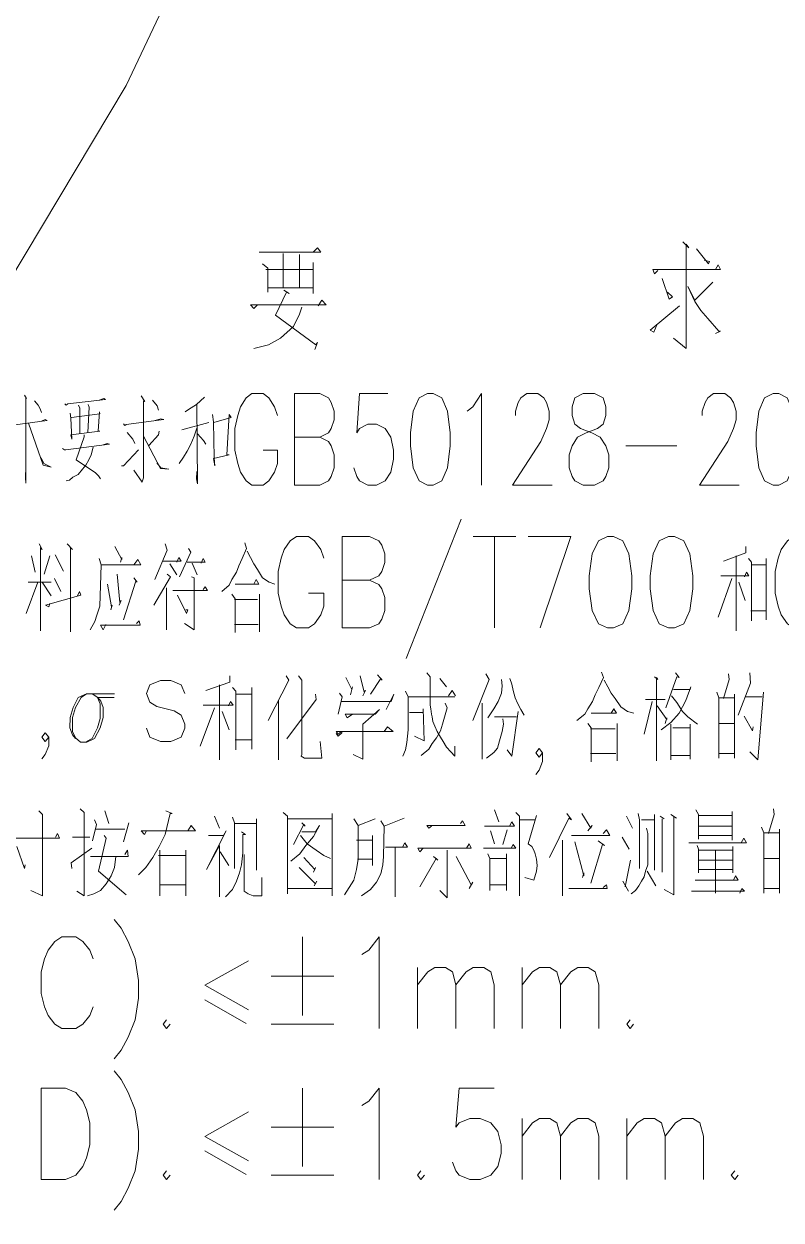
# Model space of a CAD drawing. Header units: millimetres. Extents: x 0 to 829, y 0 to 570.
# Drawn here: x 616.1 to 647.9, y 294.7 to 344.9 of the extents above; entities that cross this region are included whole.
import ezdxf

# ---------------------------------------------------------------- set-up
doc = ezdxf.new("R2010")
doc.units = ezdxf.units.MM

msp = doc.modelspace()

# ---------------------------------------------------------------- linework, layer by layer
at = {"color": 0, "lineweight": 0}
for points in [[(496.672306, 268.149917), (510.427111, 268.82725), (524.044333, 270.845139), (537.404028, 274.193), (550.368611, 278.832028), (562.814611, 284.719889), (574.625611, 291.796611), (585.685194, 299.998694), (595.887528, 309.248528), (605.133833, 319.450861), (613.339444, 330.510444), (620.416167, 342.321444), (626.304028, 354.767444), (630.943056, 367.732028), (634.287389, 381.088194), (636.308806, 394.708944), (636.986139, 408.46375), (636.308806, 422.215028), (634.287389, 435.835778)], [(643.773583, 335.763306), (644.027583, 335.523417), (643.918222, 335.668056), (643.918222, 331.300667), (643.378472, 331.734583)], [(625.997111, 335.332917), (628.590028, 335.332917), (628.445389, 335.523417), (628.265472, 335.332917)], [(626.14175, 334.853139), (626.356944, 334.662639), (626.356944, 333.653694), (626.356944, 333.844194), (628.265472, 333.844194), (628.265472, 333.604306), (628.265472, 334.902528), (628.265472, 334.61325), (626.286389, 334.61325), (627.006056, 334.61325), (627.006056, 335.283528), (627.006056, 333.844194), (627.690444, 333.844194), (627.690444, 335.237667)], [(644.348611, 335.477556), (644.853083, 334.853139), (644.888361, 334.948389), (644.673167, 334.997778)], [(642.729361, 334.563861), (642.584722, 334.42275), (642.514167, 334.61325), (645.357556, 334.61325), (645.248194, 334.80375), (645.142361, 334.61325)], [(642.909278, 334.228722), (643.198556, 333.364417), (643.343194, 333.459667), (643.124472, 333.653694)], [(627.041333, 333.748944), (627.256528, 333.604306), (627.150694, 333.653694), (626.6815, 332.694139), (628.374833, 331.445306), (628.445389, 331.540556), (628.336028, 331.254806)], [(645.033, 334.084083), (644.278056, 333.318556), (643.988778, 333.893583), (644.278056, 333.269167), (644.528528, 332.884639), (644.817806, 332.5495), (645.287, 332.020333), (645.357556, 332.020333), (645.142361, 331.925083)], [(625.926556, 333.124528), (625.781917, 332.979889), (625.637278, 333.124528), (628.805222, 333.124528), (628.625306, 333.318556), (628.480667, 333.078667)], [(627.796278, 333.029278), (627.690444, 332.74), (627.436444, 332.214361), (626.896694, 331.734583), (626.39575, 331.445306), (625.781917, 331.300667)], [(642.694083, 332.309611), (642.549444, 331.974472), (642.404806, 332.069722), (643.628944, 333.078667)], [(616.161667, 329.339222), (616.239278, 329.191056), (616.218111, 329.251028), (616.218111, 325.652694), (616.200472, 325.864361), (616.218111, 326.347667)], [(617.851472, 328.979389), (617.907917, 328.915889), (617.967889, 328.979389), (619.558917, 329.159306), (619.481306, 329.191056), (619.28375, 329.127556)], [(621.054694, 329.311), (621.209917, 329.067583), (621.149944, 329.099333), (621.149944, 326.287694), (621.149944, 326.076028), (621.149944, 325.864361), (621.111139, 325.744417), (621.0935, 325.684444), (620.737194, 326.195972)], [(623.704056, 329.251028), (623.372444, 328.947639), (623.037306, 328.735972), (622.899722, 328.64425)], [(626.766167, 328.4855), (626.646222, 328.852389), (626.409861, 329.219278), (626.169972, 329.402722), (625.69725, 329.402722), (625.457361, 329.219278), (625.221, 328.852389), (625.101056, 328.4855), (624.981111, 327.938694), (624.981111, 327.025), (625.101056, 326.474667), (625.221, 326.111306), (625.457361, 325.744417), (625.69725, 325.560972), (626.169972, 325.560972), (626.409861, 325.744417), (626.646222, 326.111306), (626.766167, 326.474667), (626.766167, 327.025), (626.169972, 327.025)], [(627.478778, 325.560972), (627.478778, 329.402722), (628.547694, 329.402722), (628.904, 329.219278), (629.023944, 329.035833), (629.140361, 328.668944), (629.140361, 328.305583), (629.023944, 327.938694), (628.904, 327.75525), (628.547694, 327.571806)], [(631.398139, 329.402722), (630.209278, 329.402722), (630.092861, 327.75525), (630.209278, 327.938694), (630.565583, 328.122139), (630.925417, 328.122139), (631.281722, 327.938694), (631.518083, 327.571806), (631.638028, 327.025), (631.638028, 326.658111), (631.518083, 326.111306), (631.281722, 325.744417), (630.925417, 325.560972), (630.565583, 325.560972), (630.209278, 325.744417), (630.092861, 325.927861), (629.972917, 326.29475)], [(634.724833, 328.668944), (634.964722, 328.852389), (635.321028, 329.402722), (635.321028, 325.560972)], [(636.74625, 328.4855), (636.74625, 328.668944), (636.866194, 329.035833), (636.982611, 329.219278), (637.2225, 329.402722), (637.695222, 329.402722), (637.935111, 329.219278), (638.051528, 329.035833), (638.171472, 328.668944), (638.171472, 328.305583), (638.051528, 327.938694), (637.815167, 327.391889), (636.626306, 325.560972), (638.291417, 325.560972)], [(644.5885, 328.4855), (644.5885, 328.668944), (644.708444, 329.035833), (644.824861, 329.219278), (645.06475, 329.402722), (645.537472, 329.402722), (645.777361, 329.219278), (645.897306, 329.035833), (646.013722, 328.668944), (646.013722, 328.305583), (645.897306, 327.938694), (645.657417, 327.391889), (644.468556, 325.560972), (646.133667, 325.560972)], [(616.574417, 329.099333), (616.729639, 328.915889), (616.810778, 328.767722), (616.867222, 328.616028)], [(618.419444, 328.915889), (618.479417, 328.795944), (618.479417, 327.709389)], [(618.832194, 328.947639), (618.871, 328.827694), (618.814556, 327.769361)], [(621.523889, 329.127556), (621.721444, 328.887667), (621.781417, 328.704222)], [(623.390083, 328.947639), (623.41125, 325.620944), (623.372444, 325.832611), (623.390083, 326.136)], [(615.353806, 328.041), (617.103583, 328.280889), (617.025972, 328.312639), (616.867222, 328.252667)], [(616.316889, 328.160944), (616.944833, 326.407639), (617.279972, 326.319444), (616.966, 326.467611), (616.849583, 326.711028)], [(618.066667, 328.584278), (618.105472, 328.372611), (618.144278, 327.497722), (618.105472, 327.677639), (619.322556, 327.829333), (619.244944, 327.829333), (619.304917, 328.64425), (619.322556, 328.556056), (618.126639, 328.404361)], [(620.306806, 328.132722), (620.366778, 328.069222), (620.423222, 328.100972), (621.996611, 328.312639), (621.876667, 328.344389), (621.643833, 328.280889)], [(623.883972, 328.192694), (622.762139, 327.889306)], [(624.039194, 328.524306), (624.078, 328.220917), (624.116806, 326.711028), (624.137972, 326.379417), (624.078, 326.679278), (624.748278, 326.830972), (624.6495, 326.830972), (624.748278, 328.524306), (624.825889, 328.404361), (624.099167, 328.192694)], [(618.655806, 327.677639), (618.655806, 327.585917), (618.320667, 326.619306), (618.45825, 326.531111), (618.832194, 326.287694), (619.128528, 326.076028), (619.266111, 325.956083), (619.343722, 325.832611)], [(620.462028, 327.769361), (620.698389, 327.497722), (620.779528, 327.314278)], [(621.799056, 327.829333), (621.781417, 327.677639), (621.368667, 327.226083)], [(623.390083, 327.949278), (623.273667, 327.617667), (623.136083, 327.286056), (622.977333, 326.982667), (622.822111, 326.73925), (622.645722, 326.467611)], [(623.41125, 327.709389), (623.66525, 327.43775), (623.764028, 327.286056)], [(617.752694, 327.102611), (617.830306, 327.042639), (617.890278, 327.042639), (619.717667, 327.286056), (619.618889, 327.314278), (619.460139, 327.254306)], [(619.02975, 327.162583), (618.952139, 326.830972), (618.853361, 326.619306), (618.733417, 326.407639), (618.595833, 326.227722), (618.401806, 326.016056), (618.183083, 325.896111), (618.0455, 325.772639), (617.907917, 325.744417)], [(621.149944, 327.617667), (621.859028, 326.255944), (622.211806, 326.227722), (621.876667, 326.287694), (621.700278, 326.499361)], [(627.478778, 327.571806), (628.547694, 327.571806), (628.904, 327.391889), (629.023944, 327.208444), (629.140361, 326.841556), (629.140361, 326.29475), (629.023944, 325.927861), (628.904, 325.744417), (628.547694, 325.560972), (627.478778, 325.560972)], [(641.38175, 327.208444), (643.519583, 327.208444)], [(620.229194, 326.379417), (620.306806, 326.379417), (620.93475, 327.042639)], [(634.467306, 324.139278), (632.163667, 318.290222)], [(628.709972, 322.495333), (628.582972, 322.858694), (628.325444, 323.225583), (628.071444, 323.409028), (627.559917, 323.409028), (627.302389, 323.225583), (627.048389, 322.858694), (626.917861, 322.495333), (626.790861, 321.945), (626.790861, 321.031306), (626.917861, 320.4845), (627.048389, 320.117611), (627.302389, 319.750722), (627.559917, 319.570806), (628.071444, 319.570806), (628.325444, 319.750722), (628.582972, 320.117611), (628.709972, 320.4845), (628.709972, 321.031306), (628.071444, 321.031306)], [(629.479028, 319.570806), (629.479028, 323.409028), (630.629083, 323.409028), (631.013611, 323.225583), (631.140611, 323.042139), (631.271139, 322.678778), (631.271139, 322.311889), (631.140611, 321.945), (631.013611, 321.761556), (630.629083, 321.581639)], [(634.978833, 323.409028), (636.770944, 323.409028)], [(635.874889, 323.409028), (635.874889, 319.570806)], [(637.282472, 323.409028), (639.074583, 323.409028), (637.794, 319.570806)], [(649.569722, 322.495333), (649.439194, 322.858694), (649.185194, 323.225583), (648.927667, 323.409028), (648.416139, 323.409028), (648.162139, 323.225583), (647.904611, 322.858694), (647.777611, 322.495333), (647.650611, 321.945), (647.650611, 321.031306), (647.777611, 320.4845), (647.904611, 320.117611), (648.162139, 319.750722), (648.416139, 319.570806), (648.927667, 319.570806), (649.185194, 319.750722), (649.439194, 320.117611), (649.569722, 320.4845), (649.569722, 321.031306), (648.927667, 321.031306)], [(616.768444, 323.102111), (616.9025, 322.869278), (616.821361, 322.946889), (616.821361, 319.454389)], [(617.95025, 323.102111), (618.165444, 322.869278), (618.084306, 322.946889), (618.084306, 319.415583)], [(619.939917, 322.985694), (620.232722, 322.449472), (620.232722, 322.527083), (620.179806, 322.333056)], [(622.060111, 323.102111), (622.14125, 322.834), (621.629722, 321.602806)], [(623.03025, 322.908083), (623.136083, 322.756389), (622.652778, 321.719222)], [(625.393861, 323.140917), (625.475, 322.908083), (625.2845, 322.488278), (625.150444, 322.181361), (625.044611, 321.909722), (624.857639, 321.602806), (624.748278, 321.3735), (624.42725, 321.105389)], [(625.499694, 322.795194), (625.63375, 322.527083), (625.771333, 322.255444), (625.930083, 322.026139), (626.145278, 321.680417), (626.413389, 321.489917), (626.656806, 321.412306)], [(646.412361, 322.985694), (646.412361, 322.717583), (645.473972, 322.371861)], [(616.443889, 322.601167), (616.606167, 321.909722)], [(617.223528, 322.601167), (616.983639, 321.835639)], [(617.438722, 322.639972), (617.787972, 321.948528)], [(619.294333, 322.488278), (619.375472, 322.216639), (619.319028, 320.491556), (619.184972, 320.107028), (619.103833, 319.838917), (618.916861, 319.493194)], [(619.375472, 322.216639), (621.040583, 322.216639), (620.906528, 322.449472), (620.74425, 322.216639)], [(621.954278, 322.371861), (622.733917, 322.371861), (622.624556, 322.527083), (622.543417, 322.333056)], [(622.250611, 322.255444), (622.543417, 321.796833)], [(622.973806, 322.333056), (623.72875, 322.333056), (623.647611, 322.488278), (623.566472, 322.29425)], [(623.189, 322.29425), (623.404194, 321.796833)], [(646.010194, 322.601167), (646.010194, 319.454389)], [(646.521722, 322.488278), (646.655778, 322.333056), (646.655778, 319.877722)], [(646.655778, 322.216639), (647.273139, 322.216639)], [(647.273139, 322.488278), (647.273139, 319.916528)], [(617.414028, 321.641611), (617.682139, 321.105389)], [(620.04575, 321.835639), (620.151583, 320.64325), (620.208028, 320.720861), (620.126889, 320.530361)], [(620.74425, 321.680417), (620.878306, 321.489917), (620.825389, 321.528722), (620.313861, 319.916528)], [(622.14125, 321.835639), (622.275306, 321.719222), (621.576806, 320.530361)], [(623.164306, 321.719222), (623.270139, 321.680417), (623.270139, 319.493194), (622.867972, 319.761306)], [(645.823222, 321.641611), (645.258778, 320.029417)], [(645.364611, 321.758028), (646.546417, 321.758028), (646.440583, 321.909722), (646.359444, 321.719222)], [(616.712, 321.489917), (616.228694, 320.184639)], [(616.309833, 321.489917), (617.276444, 321.489917)], [(616.9025, 321.489917), (617.276444, 320.914889)], [(619.643583, 321.412306), (619.802333, 320.45275), (619.830556, 320.530361), (619.777639, 320.336333)], [(622.116556, 321.257083), (622.116556, 319.493194)], [(622.384667, 321.144194), (623.834583, 321.144194), (623.72875, 321.295889), (623.647611, 321.183)], [(624.991694, 321.412306), (625.983, 321.412306), (625.877167, 321.602806), (625.771333, 321.412306)], [(629.479028, 321.581639), (630.629083, 321.581639), (631.013611, 321.398194), (631.140611, 321.21475), (631.271139, 320.847861), (631.271139, 320.301056), (631.140611, 319.934167), (631.013611, 319.750722), (630.629083, 319.570806), (629.479028, 319.570806)], [(646.116028, 321.489917), (646.384139, 320.720861)], [(617.223528, 320.604444), (617.170611, 320.45275), (617.036556, 320.530361), (618.514694, 320.950167), (618.461778, 321.105389), (618.380639, 320.914889)], [(622.571639, 320.950167), (622.949111, 320.184639), (623.002028, 320.336333), (622.920889, 320.336333)], [(624.857639, 320.988972), (624.991694, 320.798472), (624.991694, 319.376778)], [(624.963472, 320.759667), (625.930083, 320.759667)], [(626.011222, 320.988972), (626.011222, 319.415583)], [(646.627556, 320.297528), (647.244917, 320.297528)], [(619.562444, 319.7225), (619.453083, 319.493194), (619.34725, 319.683694), (621.012361, 319.683694), (620.959444, 319.877722), (620.853611, 319.761306)], [(624.963472, 319.7225), (625.958306, 319.7225)], [(633.027972, 317.683444), (633.172611, 317.528222), (633.172611, 316.339361), (633.200833, 316.184139), (633.229056, 315.954833), (633.260806, 315.838417), (633.289028, 315.647917), (633.373694, 315.457417), (633.461889, 315.224583), (633.603, 314.995278), (633.719417, 314.804778), (633.864056, 314.571944), (634.036917, 314.381444), (634.209778, 314.187417), (634.209778, 314.61075)], [(635.504472, 317.644639), (635.649111, 317.415333), (634.957667, 315.686722)], [(640.358694, 317.72225), (640.446889, 317.489417), (640.245806, 317.069611), (640.101167, 316.762694), (639.98475, 316.491056), (639.783667, 316.184139), (639.66725, 315.954833), (639.325056, 315.686722)], [(643.470194, 317.683444), (643.614833, 317.489417), (643.526639, 317.528222), (643.0645, 316.222944)], [(645.685639, 317.644639), (645.713861, 317.415333), (645.484556, 316.607472)], [(646.578167, 317.683444), (646.606389, 317.260111), (646.087806, 315.916028)], [(622.878556, 316.822667), (622.733917, 317.189556), (622.292944, 317.373), (621.8555, 317.373), (621.418056, 317.189556), (621.269889, 316.822667), (621.418056, 316.459306), (621.710861, 316.275861), (622.441111, 316.092417), (622.733917, 315.908972), (622.878556, 315.542083), (622.878556, 315.362167), (622.733917, 314.995278), (622.292944, 314.811833), (621.8555, 314.811833), (621.418056, 314.995278), (621.269889, 315.362167)], [(624.765917, 317.567028), (624.765917, 317.298917), (623.756972, 316.953194)], [(624.332, 317.1825), (624.332, 314.035722)], [(627.126, 317.567028), (627.242417, 317.376528), (626.378111, 315.686722)], [(627.644583, 317.567028), (627.789222, 317.376528), (627.789222, 314.265028), (627.761, 314.187417), (627.905639, 314.113333), (628.625306, 314.113333), (628.565333, 314.804778)], [(629.630722, 317.489417), (629.891778, 316.992), (629.92, 317.104889), (629.831806, 316.762694)], [(630.2375, 317.567028), (630.410361, 316.875583), (630.466806, 316.953194), (630.350389, 316.723889)], [(630.957167, 317.605833), (631.15825, 317.376528), (631.098278, 317.450611), (630.667889, 316.797972)], [(633.574778, 317.450611), (633.864056, 317.104889)], [(636.167694, 317.415333), (636.195917, 317.143694), (636.167694, 316.836778), (636.023056, 316.491056), (635.850194, 316.184139), (635.592667, 315.799611)], [(636.513417, 317.450611), (636.598083, 317.221306), (636.658056, 316.953194), (636.742722, 316.646278), (636.830917, 316.416972), (636.972028, 316.145333), (637.116667, 315.916028)], [(640.475111, 317.376528), (640.61975, 317.104889), (640.764389, 316.836778), (640.93725, 316.607472), (641.166556, 316.26175), (641.452306, 316.07125), (641.713361, 315.993639)], [(642.577667, 317.528222), (642.722306, 317.415333), (642.662333, 317.489417), (642.662333, 313.996917), (642.662333, 316.568667), (642.203722, 316.568667), (643.036278, 316.568667)], [(618.292444, 314.931778), (618.1725, 315.083472), (618.052556, 315.386861), (618.073722, 315.810194), (618.197194, 316.233528), (618.412389, 316.656861), (618.751056, 316.808556), (619.936389, 316.808556)], [(619.234361, 316.656861), (619.357833, 316.505167), (619.453083, 316.233528), (619.453083, 315.810194), (619.333139, 315.386861), (619.089722, 314.931778), (618.77575, 314.783611), (618.511167, 314.783611), (618.292444, 314.963528), (618.1725, 315.235167), (618.1725, 315.810194), (618.292444, 316.233528), (618.535861, 316.656861), (618.751056, 316.808556)], [(619.213194, 316.656861), (619.333139, 316.385222), (619.333139, 315.778444), (619.213194, 315.386861), (618.994472, 314.931778), (618.751056, 314.811833)], [(618.994472, 316.808556), (619.234361, 316.656861), (619.911694, 316.656861)], [(624.882333, 317.069611), (625.023444, 316.914389), (625.023444, 314.459056)], [(625.023444, 316.797972), (625.686667, 316.797972)], [(625.686667, 317.069611), (625.686667, 314.494333)], [(628.36425, 316.797972), (628.392472, 316.568667), (627.154222, 314.917667)], [(629.373194, 316.836778), (629.486083, 316.685083), (629.313222, 315.954833)], [(629.457861, 316.491056), (631.532194, 316.491056), (631.645083, 316.797972), (631.331111, 316.145333)], [(632.251861, 316.685083), (632.251861, 315.686722), (632.251861, 315.5315), (632.251861, 315.302194), (632.223639, 315.034083), (632.195417, 314.765972), (632.135444, 314.459056), (632.022556, 314.187417)], [(632.135444, 316.914389), (632.251861, 316.685083), (634.209778, 316.685083)], [(634.238, 316.723889), (634.093361, 316.953194), (633.948722, 316.723889)], [(643.382, 316.992), (644.073444, 316.992), (644.101667, 317.104889), (643.900583, 316.529861), (643.614833, 315.993639), (643.269111, 315.609111), (642.863417, 315.302194)], [(643.297333, 316.723889), (643.526639, 316.45225), (643.755944, 316.07125), (643.988778, 315.838417), (644.390944, 315.5315)], [(645.195278, 316.875583), (645.283472, 316.646278), (645.283472, 314.113333)], [(645.311694, 316.646278), (645.914944, 316.646278)], [(645.946694, 316.797972), (645.946694, 314.113333)], [(646.405306, 316.685083), (647.09675, 316.685083)], [(647.153194, 316.875583), (646.923889, 314.035722), (646.578167, 314.381444)], [(624.130917, 316.222944), (623.527667, 314.61075)], [(623.644083, 316.339361), (624.910556, 316.339361), (624.794139, 316.491056), (624.709472, 316.300556)], [(626.8085, 316.529861), (626.8085, 314.035722)], [(629.92, 315.954833), (629.690694, 315.799611), (629.6025, 315.954833), (630.868972, 315.954833), (631.041833, 316.145333), (630.350389, 315.5315), (630.350389, 314.074528), (629.948222, 314.265028)], [(632.883333, 316.184139), (632.915083, 314.840056), (632.509389, 315.034083)], [(633.807611, 316.416972), (633.892278, 316.222944), (633.691194, 315.5315), (633.603, 315.263389), (633.433667, 314.956472), (633.260806, 314.727167), (633.116167, 314.494333), (632.798667, 314.226222)], [(635.359833, 316.416972), (635.359833, 314.074528)], [(639.928306, 315.993639), (640.993694, 315.993639), (640.877278, 316.184139), (640.764389, 315.993639)], [(642.489472, 316.491056), (642.14375, 315.111694)], [(642.690556, 316.300556), (643.09625, 315.725528), (643.09625, 315.799611), (643.036278, 315.570306)], [(624.448417, 316.07125), (624.737694, 315.302194)], [(632.308306, 316.032444), (632.883333, 316.032444)], [(636.224139, 315.764333), (636.252361, 315.5315), (636.195917, 315.224583), (636.0795, 314.840056), (635.994833, 314.533139), (635.850194, 314.342639), (635.532694, 314.113333)], [(635.878417, 315.838417), (636.799167, 315.838417)], [(636.859139, 316.07125), (636.598083, 314.187417), (636.397, 314.459056)], [(646.348861, 315.877222), (646.694583, 315.263389), (646.722806, 315.418611)], [(617.174139, 314.995278), (617.0295, 314.811833), (616.884861, 314.995278), (617.0295, 315.178722), (617.174139, 314.995278), (617.174139, 314.628389), (617.0295, 314.265028), (616.884861, 314.081583)], [(629.457861, 315.224583), (629.313222, 315.111694), (629.228556, 315.224583), (631.616861, 315.224583), (631.387556, 315.418611)], [(629.228556, 315.146972), (629.313222, 315.034083), (629.486083, 315.185778)], [(631.242917, 315.224583), (631.387556, 315.418611)], [(639.783667, 315.570306), (639.928306, 315.379806), (639.928306, 313.958111)], [(639.900083, 315.341), (640.93725, 315.341)], [(641.021917, 315.570306), (641.021917, 313.996917)], [(643.269111, 315.5315), (643.269111, 314.035722), (643.269111, 314.226222), (644.073444, 314.226222), (644.073444, 314.074528), (644.073444, 315.5315), (644.073444, 315.379806), (643.353778, 315.379806)], [(645.283472, 315.570306), (645.914944, 315.570306)], [(624.995222, 314.878861), (625.658444, 314.878861)], [(637.882194, 314.332056), (637.744611, 314.152139), (637.607028, 314.332056), (637.744611, 314.5155), (637.882194, 314.332056), (637.882194, 313.968694), (637.744611, 313.601806), (637.607028, 313.418361)], [(639.900083, 314.303833), (640.965472, 314.303833)], [(645.311694, 314.303833), (645.914944, 314.303833)], [(616.761389, 311.904944), (616.906028, 311.749722), (616.906028, 308.334833), (616.415667, 308.564139)], [(618.486472, 311.982556), (618.659333, 311.827333), (618.659333, 308.334833), (618.345361, 308.525333)], [(619.523639, 311.904944), (619.6965, 311.365194)], [(622.088333, 311.904944), (622.345861, 311.788528), (622.261194, 311.788528), (622.056583, 310.906583), (621.799056, 310.405639), (621.541528, 309.947028), (621.25225, 309.523694), (620.93475, 309.216778)], [(624.130917, 311.675639), (624.332, 311.174694)], [(624.878806, 311.636833), (624.967, 311.404), (624.967, 309.484889)], [(627.009583, 311.827333), (627.182444, 311.675639), (627.182444, 308.412444), (627.182444, 308.64175), (629.055694, 308.64175), (629.055694, 308.334833), (629.055694, 311.788528), (629.055694, 311.559222), (627.182444, 311.559222)], [(635.878417, 311.94375), (636.051278, 311.442806)], [(636.770944, 311.827333), (636.915583, 311.675639), (636.915583, 308.334833)], [(637.63525, 311.710917), (637.289528, 310.522056), (637.434167, 310.405639), (637.518833, 310.253944), (637.575278, 310.098722), (637.63525, 309.869417), (637.663472, 309.601306), (637.63525, 309.372), (637.518833, 308.987472), (637.144889, 309.100361)], [(638.901722, 311.788528), (639.102806, 311.520417), (638.986389, 311.598028), (638.182056, 309.947028)], [(639.533194, 311.788528), (639.910667, 311.174694), (639.967111, 311.291111), (639.79425, 311.058278)], [(641.406444, 311.675639), (641.663972, 311.174694)], [(641.896806, 311.788528), (641.95325, 311.520417), (641.95325, 309.484889)], [(642.58825, 311.749722), (642.58825, 309.410806)], [(642.817556, 311.675639), (642.990417, 311.559222)], [(643.392583, 311.675639), (643.392583, 308.373639), (642.990417, 308.602944)], [(643.276167, 311.749722), (643.509, 311.598028)], [(644.313333, 311.94375), (644.42975, 311.749722), (644.42975, 310.712556), (644.42975, 310.867778), (645.840861, 310.867778), (645.840861, 310.677278), (645.840861, 311.866139), (645.840861, 311.710917), (644.42975, 311.710917), (645.840861, 311.710917), (645.840861, 311.252306), (644.42975, 311.252306)], [(647.569472, 311.982556), (647.597694, 311.749722), (647.364861, 310.945389)], [(619.09325, 311.520417), (619.177917, 311.329917), (619.005056, 310.638472)], [(619.121472, 311.135889), (620.359722, 311.135889)], [(620.532583, 311.404), (620.303278, 310.599667)], [(621.280472, 311.058278), (621.195806, 310.906583), (621.051167, 311.058278), (623.326583, 311.058278), (623.153722, 311.291111), (623.009083, 311.058278)], [(624.967, 311.365194), (625.88775, 311.365194), (625.88775, 311.559222), (625.88775, 309.523694), (625.88775, 309.410806)], [(627.789222, 311.023), (628.36425, 311.023), (628.537111, 311.291111), (628.276056, 310.828972), (627.962083, 310.444444), (627.701028, 310.098722), (627.327083, 309.791806)], [(627.789222, 311.404), (627.930333, 311.252306), (627.873889, 311.329917), (627.4435, 310.48325)], [(630.868972, 311.559222), (630.149306, 311.291111), (629.976444, 311.559222), (630.149306, 311.291111), (630.149306, 309.869417), (630.089333, 309.446083), (629.976444, 308.987472), (629.775361, 308.680556), (629.574278, 308.373639)], [(632.079, 311.598028), (631.242917, 311.252306), (631.098278, 311.481611), (631.242917, 311.252306), (631.214694, 309.985833), (631.186472, 309.640111), (631.098278, 309.255583), (630.925417, 308.909861), (630.667889, 308.602944), (630.293944, 308.334833)], [(633.229056, 311.252306), (633.112639, 311.174694), (633.027972, 311.291111), (634.640167, 311.291111), (634.52375, 311.481611), (634.439083, 311.365194)], [(635.448028, 311.252306), (636.7145, 311.252306), (636.598083, 311.442806), (636.513417, 311.291111)], [(636.943806, 311.520417), (637.547056, 311.520417)], [(642.242528, 311.174694), (642.298972, 310.945389), (642.298972, 309.640111), (642.210778, 309.372), (642.154333, 309.139167), (642.041444, 308.948667), (641.925028, 308.758167), (641.780389, 308.564139), (641.607528, 308.412444)], [(642.041444, 311.520417), (642.58825, 311.520417)], [(642.902222, 311.559222), (642.902222, 309.333194)], [(647.079111, 311.2135), (647.163778, 310.984194), (647.163778, 308.447722)], [(647.827, 311.135889), (647.827, 308.447722)], [(615.523139, 310.751361), (615.434944, 310.599667), (615.322056, 310.751361), (617.625694, 310.751361), (617.5375, 310.945389), (617.452833, 310.790167)], [(618.1725, 310.790167), (618.892167, 310.790167)], [(619.495417, 310.867778), (619.583611, 310.751361), (619.266111, 309.372), (620.416167, 308.373639)], [(623.873389, 310.867778), (624.504861, 310.867778), (624.621278, 311.058278), (623.785194, 309.446083), (624.332, 310.444444), (624.332, 308.296028)], [(625.25275, 311.023), (625.425611, 310.906583), (625.312722, 310.906583), (625.312722, 310.137528), (625.25275, 309.640111), (625.168083, 309.294389), (625.051667, 308.948667), (624.878806, 308.602944), (624.593056, 308.296028)], [(627.72925, 310.867778), (628.018528, 310.522056), (628.392472, 310.253944), (628.709972, 310.024639), (628.995722, 309.908222)], [(630.089333, 310.677278), (630.752556, 310.677278), (630.752556, 310.867778), (630.752556, 309.601306), (630.752556, 309.869417), (630.121083, 309.869417)], [(635.705556, 311.058278), (635.878417, 310.522056)], [(636.397, 311.097083), (636.224139, 310.48325)], [(638.728861, 310.677278), (638.728861, 308.334833)], [(639.102806, 310.867778), (640.715, 310.867778), (640.570361, 311.097083), (640.425722, 310.945389)], [(639.247444, 310.599667), (639.621389, 309.177972), (639.621389, 309.294389), (639.564944, 309.100361)], [(640.224639, 310.638472), (640.485694, 310.444444), (640.3975, 310.48325), (639.910667, 308.871056)], [(641.233583, 310.790167), (641.522861, 310.29275)], [(644.027583, 310.560861), (646.444111, 310.560861), (646.331222, 310.751361), (646.214806, 310.560861)], [(647.192, 310.984194), (647.798778, 310.984194)], [(615.840639, 310.405639), (616.154611, 309.484889), (616.182833, 309.640111)], [(618.14075, 309.484889), (618.112528, 309.717722), (618.976833, 310.331556)], [(618.920389, 309.985833), (620.504361, 309.985833), (620.476139, 310.253944), (620.359722, 310.063444)], [(621.827278, 310.253944), (621.827278, 308.334833), (621.827278, 308.793444), (622.920889, 308.793444), (622.920889, 308.334833), (622.920889, 310.253944), (622.920889, 310.024639), (621.770833, 310.024639)], [(624.360222, 310.176333), (624.734167, 309.601306)], [(631.299361, 310.370361), (632.220111, 310.370361), (632.107222, 310.560861), (632.019028, 310.370361)], [(631.705056, 310.370361), (631.705056, 308.296028)], [(632.883333, 310.331556), (632.738694, 310.176333), (632.654028, 310.331556), (634.897694, 310.331556), (634.813028, 310.522056), (634.696611, 310.331556)], [(633.892278, 310.253944), (633.892278, 308.257222), (633.574778, 308.564139)], [(635.416278, 310.331556), (636.770944, 310.331556), (636.654528, 310.48325), (636.569861, 310.331556)], [(635.589139, 310.098722), (635.677333, 309.908222), (635.677333, 308.564139)], [(636.368778, 310.098722), (636.368778, 308.564139)], [(644.373306, 310.444444), (644.42975, 310.29275), (644.42975, 309.294389), (644.42975, 309.446083), (645.869083, 309.446083), (645.869083, 309.294389), (645.869083, 310.405639), (645.869083, 310.253944), (644.42975, 310.253944), (644.42975, 309.830611), (645.869083, 309.830611), (645.149417, 309.830611), (645.149417, 310.253944), (645.149417, 308.447722), (645.149417, 308.987472), (644.285111, 308.987472), (646.098389, 308.987472), (645.9855, 309.177972), (645.897306, 308.987472)], [(619.985778, 309.985833), (619.925806, 309.523694), (619.784694, 309.177972), (619.583611, 308.83225), (619.350778, 308.564139), (619.065028, 308.412444), (618.803972, 308.334833)], [(625.369167, 310.063444), (625.369167, 308.525333), (625.542028, 308.412444), (625.743111, 308.334833), (626.117056, 308.334833), (626.117056, 309.100361)], [(627.873889, 309.947028), (628.336028, 309.446083), (628.36425, 309.523694), (628.276056, 309.333194)], [(633.31725, 309.985833), (633.490111, 309.830611), (633.430139, 309.908222), (632.738694, 308.719361)], [(634.266222, 309.985833), (634.897694, 308.793444), (634.957667, 308.909861), (634.813028, 308.64175)], [(635.677333, 309.908222), (636.368778, 309.908222)], [(641.35, 308.719361), (641.579306, 309.830611)], [(647.163778, 309.908222), (647.798778, 309.908222)], [(627.672806, 309.523694), (628.36425, 308.83225), (628.420694, 308.948667), (628.304278, 308.758167)], [(642.27075, 309.372), (642.644694, 308.758167)], [(635.677333, 308.793444), (636.368778, 308.793444)], [(638.986389, 308.64175), (640.598583, 308.64175), (640.570361, 308.793444), (640.425722, 308.680556)], [(641.261806, 308.948667), (641.491111, 308.525333)], [(644.140472, 308.525333), (646.359444, 308.525333), (646.243028, 308.64175), (646.158361, 308.447722)], [(647.192, 308.64175), (647.798778, 308.64175)], [(619.91875, 307.34), (620.211556, 306.973111), (620.504361, 306.426306), (620.797167, 305.692528), (620.941806, 304.778833), (620.941806, 304.048583), (620.797167, 303.134889), (620.504361, 302.404639), (620.211556, 301.854306), (619.91875, 301.490944)], [(619.040333, 305.692528), (618.895694, 306.059417), (618.602889, 306.426306), (618.310083, 306.60975), (617.724472, 306.60975), (617.431667, 306.426306), (617.142389, 306.059417), (616.994222, 305.692528), (616.849583, 305.145722), (616.849583, 304.232028), (616.994222, 303.681694), (617.142389, 303.318333), (617.431667, 302.951444), (617.724472, 302.768), (618.310083, 302.768), (618.602889, 302.951444), (618.895694, 303.318333), (619.040333, 303.681694)], [(627.817444, 306.60975), (627.817444, 303.318333)], [(630.304528, 305.875972), (630.593806, 306.059417), (631.034778, 306.60975), (631.034778, 302.768)], [(625.556139, 303.554694), (623.718167, 304.581278), (625.556139, 305.611389)], [(632.643444, 302.768), (632.643444, 305.329167)], [(632.643444, 304.595389), (633.080889, 305.145722), (633.373694, 305.329167), (633.811139, 305.329167), (634.103944, 305.145722), (634.252111, 304.595389), (634.252111, 302.768)], [(634.252111, 304.595389), (634.689556, 305.145722), (634.982361, 305.329167), (635.419806, 305.329167), (635.712611, 305.145722), (635.860778, 304.595389), (635.860778, 302.768)], [(637.028472, 302.768), (637.028472, 305.329167)], [(637.028472, 304.595389), (637.469444, 305.145722), (637.76225, 305.329167), (638.199694, 305.329167), (638.4925, 305.145722), (638.637139, 304.595389), (638.637139, 302.768)], [(638.637139, 304.595389), (639.078111, 305.145722), (639.370917, 305.329167), (639.808361, 305.329167), (640.101167, 305.145722), (640.245806, 304.595389), (640.245806, 302.768)], [(626.501583, 304.962278), (629.133306, 304.962278)], [(623.718167, 303.978028), (625.460889, 302.979667)], [(622.113028, 303.134889), (621.968389, 302.951444), (622.113028, 302.768), (622.261194, 302.951444)], [(641.565194, 303.134889), (641.417028, 302.951444), (641.565194, 302.768), (641.709833, 302.951444)], [(626.501583, 302.951444), (629.133306, 302.951444)], [(619.91875, 301.000583), (620.211556, 300.637222), (620.504361, 300.086889), (620.797167, 299.356639), (620.941806, 298.442944), (620.941806, 297.709167), (620.797167, 296.795472), (620.504361, 296.065222), (620.211556, 295.518417), (619.91875, 295.151528)], [(627.817444, 300.270333), (627.817444, 296.978917)], [(630.304528, 299.540083), (630.593806, 299.723528), (631.034778, 300.270333), (631.034778, 296.432111)], [(635.860778, 300.270333), (634.39675, 300.270333), (634.252111, 298.626389), (634.39675, 298.806306), (634.837722, 298.98975), (635.275167, 298.98975), (635.712611, 298.806306), (636.005417, 298.442944), (636.153583, 297.892611), (636.153583, 297.52925), (636.005417, 296.978917), (635.712611, 296.615556), (635.275167, 296.432111), (634.837722, 296.432111), (634.39675, 296.615556), (634.252111, 296.795472), (634.103944, 297.162361)], [(625.556139, 297.218806), (623.718167, 298.245389), (625.556139, 299.271972)], [(626.501583, 298.626389), (629.133306, 298.626389)], [(637.028472, 296.432111), (637.028472, 298.98975)], [(637.028472, 298.2595), (637.469444, 298.806306), (637.76225, 298.98975), (638.199694, 298.98975), (638.4925, 298.806306), (638.637139, 298.2595), (638.637139, 296.432111)], [(638.637139, 298.2595), (639.078111, 298.806306), (639.370917, 298.98975), (639.808361, 298.98975), (640.101167, 298.806306), (640.245806, 298.2595), (640.245806, 296.432111)], [(641.417028, 296.432111), (641.417028, 298.98975)], [(641.417028, 298.2595), (641.854472, 298.806306), (642.147278, 298.98975), (642.58825, 298.98975), (642.881056, 298.806306), (643.025694, 298.2595), (643.025694, 296.432111)], [(643.025694, 298.2595), (643.463139, 298.806306), (643.755944, 298.98975), (644.196917, 298.98975), (644.489722, 298.806306), (644.634361, 298.2595), (644.634361, 296.432111)], [(623.718167, 297.642139), (625.460889, 296.643778)], [(622.113028, 296.795472), (621.968389, 296.615556), (622.113028, 296.432111), (622.261194, 296.615556)], [(626.501583, 296.615556), (629.133306, 296.615556)], [(632.788083, 296.795472), (632.643444, 296.615556), (632.788083, 296.432111), (632.93625, 296.615556)], [(645.950222, 296.795472), (645.805583, 296.615556), (645.950222, 296.432111), (646.098389, 296.615556)]]:
    msp.add_lwpolyline(points, dxfattribs=at)
for points in [[(633.06325, 329.402722), (632.706944, 329.219278), (632.467056, 328.668944), (632.350639, 327.75525), (632.350639, 327.208444), (632.467056, 326.29475), (632.706944, 325.744417), (633.06325, 325.560972), (633.299611, 325.560972), (633.655917, 325.744417), (633.895806, 326.29475), (634.012222, 327.208444), (634.012222, 327.75525), (633.895806, 328.668944), (633.655917, 329.219278), (633.299611, 329.402722)], [(639.596694, 329.402722), (639.240389, 329.219278), (639.123972, 328.852389), (639.123972, 328.4855), (639.240389, 328.122139), (639.480278, 327.938694), (639.953, 327.75525), (640.309306, 327.571806), (640.549194, 327.208444), (640.665611, 326.841556), (640.665611, 326.29475), (640.549194, 325.927861), (640.42925, 325.744417), (640.072944, 325.560972), (639.596694, 325.560972), (639.240389, 325.744417), (639.123972, 325.927861), (639.004028, 326.29475), (639.004028, 326.841556), (639.123972, 327.208444), (639.360333, 327.571806), (639.716639, 327.75525), (640.192889, 327.938694), (640.42925, 328.122139), (640.549194, 328.4855), (640.549194, 328.852389), (640.42925, 329.219278), (640.072944, 329.402722)], [(647.558889, 329.402722), (647.202583, 329.219278), (646.966222, 328.668944), (646.846278, 327.75525), (646.846278, 327.208444), (646.966222, 326.29475), (647.202583, 325.744417), (647.558889, 325.560972), (647.79525, 325.560972), (648.151556, 325.744417), (648.391444, 326.29475), (648.511389, 327.208444), (648.511389, 327.75525), (648.391444, 328.668944), (648.151556, 329.219278), (647.79525, 329.402722)], [(640.609167, 323.409028), (640.228167, 323.225583), (639.970639, 322.678778), (639.843639, 321.761556), (639.843639, 321.21475), (639.970639, 320.301056), (640.228167, 319.750722), (640.609167, 319.570806), (640.866694, 319.570806), (641.251222, 319.750722), (641.505222, 320.301056), (641.63575, 321.21475), (641.63575, 321.761556), (641.505222, 322.678778), (641.251222, 323.225583), (640.866694, 323.409028)], [(643.170333, 323.409028), (642.785806, 323.225583), (642.531806, 322.678778), (642.401278, 321.761556), (642.401278, 321.21475), (642.531806, 320.301056), (642.785806, 319.750722), (643.170333, 319.570806), (643.424333, 319.570806), (643.808861, 319.750722), (644.066389, 320.301056), (644.193389, 321.21475), (644.193389, 321.761556), (644.066389, 322.678778), (643.808861, 323.225583), (643.424333, 323.409028)], [(616.849583, 296.432111), (616.849583, 300.270333), (617.872639, 300.270333), (618.310083, 300.086889), (618.602889, 299.723528), (618.751056, 299.356639), (618.895694, 298.806306), (618.895694, 297.892611), (618.751056, 297.345806), (618.602889, 296.978917), (618.310083, 296.615556), (617.872639, 296.432111)]]:
    msp.add_lwpolyline(points, close=True, dxfattribs=at)

doc.saveas('drawing.dxf')
